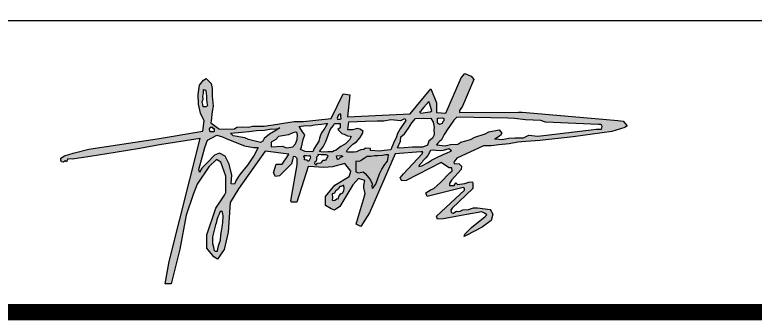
# Model space of a CAD drawing. Extents: x 36524853 to 36525459, y 2743936 to 2747542.
# Drawn here: x 36525167.32 to 36525178.74, y 2745841.81 to 2745846.53 of the extents above; entities that cross this region are included whole.
import ezdxf

# ---------------------------------------------------------------- set-up
doc = ezdxf.new("R2010")
doc.units = 0
doc.header["$LTSCALE"] = 1000
doc.header["$MEASUREMENT"] = 0
doc.layers.add('A0-12 图框-中粗线', color=41, linetype='Continuous')
doc.layers.add('A0-13 图框-细线', color=7, linetype='Continuous')

# ---------------------------------------------------------------- blocks, each defined once
blk = doc.blocks.new('肖琦荟')
h = blk.add_hatch(color=256)
h.paths.add_polyline_path([(146629, 57223), (147088, 56643), (147043, 56525), (146993, 56391), (146949, 56241), (145861, 55568), (145147, 54709), (145147, 54368), (145147, 54019), (145569, 53776), (145837, 53670), (146235, 53954), (147217, 55593), (147663, 56071), (148142, 55933), (148077, 55544), (148077, 55365), (148163, 54933), (148030, 54471), (147665, 53206), (147486, 52589), (147835, 52419), (148510, 53452), (150446, 57951), (152398, 58117), (152556, 58117), (152519, 57967), (151093, 56431), (150837, 56139), (150951, 55901), (151290, 55933), (153966, 57291), (154433, 56962), (154556, 56893), (154758, 56893), (154785, 56674), (154616, 56518), (153907, 55764), (153399, 55306), (153193, 55243), (152800, 54979), (152902, 54720), (155623, 55405), (155739, 55354), (155739, 55192), (153596, 53217), (153678, 52977), (154144, 53000), (155363, 53237), (155913, 53332), (157058, 53528), (157248, 53436), (157442, 53305), (157311, 53187), (156264, 52341), (155752, 51843), (155700, 51653), (155870, 51728), (157076, 52367), (157767, 52878), (157905, 53352), (157763, 53588), (157692, 53716), (156722, 53832), (156430, 53832), (156047, 53724), (155611, 53701), (155409, 53587), (155288, 53570), (155131, 53583), (154859, 53449), (154711, 53493), (154704, 53674), (154785, 53822), (156373, 55310), (156379, 55679), (156336, 55818), (156061, 55794), (155770, 55712), (155204, 55624), (155080, 55751), (154954, 55549), (154590, 55549), (154590, 55697), (154750, 55944), (155481, 56774), (155512, 57027), (155328, 57210), (154957, 57237), (154910, 57315), (155151, 57626), (157187, 58577), (157774, 58577), (158343, 58648), (159144, 58737), (159794, 58854), (160415, 58897), (161465, 58968), (164007, 59268), (166967, 59675), (167957, 59959), (168127, 60103), (167828, 60460), (167412, 60494), (166282, 60598), (160131, 61130), (159831, 61130), (155362, 61113), (155362, 61277), (155592, 61597), (156437, 63631), (156232, 63894), (155772, 64099), (155485, 63763), (154319, 61072), (153597, 61122), (153597, 61860), (153162, 62918), (151603, 61007), (146834, 60775), (147007, 62463), (146495, 62539), (145580, 60659), (143464, 60441), (142760, 60418), (141940, 60297), (141490, 60231), (140466, 60080), (139576, 60080), (139290, 59988), (138837, 60013), (138384, 59988), (138207, 59870), (137060, 59835), (136998, 59885), (136806, 60040), (136418, 60339), (136429, 60483), (136510, 61200), (136586, 61602), (136519, 62357), (136519, 62956), (136438, 63335), (136058, 63719), (135853, 63581), (135553, 63192), (135442, 62496), (135468, 61750), (135624, 61077), (135913, 60489), (135810, 59685), (132322, 59107), (127130, 58316), (125933, 58019), (125262, 57808), (124988, 57631), (124988, 57481), (125028, 57360), (125193, 57319), (125323, 57420), (125424, 57360), (125517, 57572), (125865, 57554), (127235, 57771), (129123, 58055), (131012, 58372), (132516, 58656), (135613, 59135), (133250, 49753), (132926, 48058), (133405, 48058), (134055, 50693), (134534, 53292), (135074, 54861), (135361, 55639), (136254, 56971), (136853, 57533), (137177, 57332), (137548, 56266), (137559, 55002), (137462, 54810), (136785, 53806), (136097, 51774), (136097, 50758), (136652, 50101), (136928, 49915), (137437, 50671), (137722, 51997), (137896, 54253), (138516, 55295), (140548, 58154), (142363, 57934), (142278, 57806), (141857, 57169), (141672, 57169), (141391, 57169), (141180, 56510), (141338, 56237), (141654, 56281), (142557, 57189), (142639, 57471), (142695, 57754), (142852, 57730), (143002, 57598), (143002, 57113), (142496, 54388), (142582, 54267), (142765, 54282), (142976, 54282), (143815, 57000), (144268, 56980), (145022, 56913), (145682, 56975)])
h.paths.add_polyline_path([(146989, 58091), (146821, 58091), (146737, 58182), (147010, 58482), (147227, 58699), (147521, 58881), (147780, 59203), (147955, 59511), (148018, 59685), (147773, 59853), (147577, 59888), (147213, 59797), (146975, 59783), (146849, 59790), (146919, 60406), (148207, 60455), (149075, 60469), (149594, 60477), (150124, 60588), (150873, 60511), (151195, 60657), (151268, 60497), (150824, 59874), (150621, 59518), (150530, 59182), (150397, 58944), (150201, 58476), (150124, 58280), (149872, 58231), (149606, 58217), (149257, 58168), (148578, 58217), (148578, 58364), (148200, 58406), (148060, 58294), (147850, 58259), (147661, 58203), (147507, 58105), (147325, 58098)], flags=16)
h.paths.add_polyline_path([(146462, 57754), (146265, 57691), (146153, 57582), (146139, 57522), (146058, 57532), (146001, 57694), (145994, 57800), (146360, 57831)], flags=16)
h.paths.add_polyline_path([(146304, 58533), (146102, 58367), (145951, 58232), (145816, 58191), (145670, 58128), (145322, 58118), (144912, 58087), (144689, 58149), (144959, 58497), (145177, 58902), (145359, 59395), (145478, 59738), (145593, 59935), (145748, 60116), (145821, 60283), (146273, 60283), (146273, 59950), (146096, 59831), (146392, 59520), (146569, 59457), (146823, 59343), (147021, 59312), (147109, 59296), (146984, 59032), (146668, 58731)], flags=16)
h.paths.add_polyline_path([(145350, 57753), (145254, 57629), (145209, 57516), (145104, 57482), (144957, 57479), (144841, 57312), (144686, 57247), (144550, 57278), (144445, 57097), (144315, 57216), (144340, 57349), (144437, 57414), (144465, 57538), (144454, 57711), (144609, 57852), (144553, 57903), (144802, 57875), (145167, 57892), (145336, 57824)], flags=16)
h.paths.add_polyline_path([(146548, 55537), (146569, 55311), (146555, 55174), (146474, 54997), (146370, 54939), (146320, 54931), (146224, 54779), (146154, 54714), (146121, 54535), (146018, 54543), (145996, 54498), (145850, 54420), (145737, 54412), (145665, 54457), (145669, 54599), (145658, 54899), (145755, 54937), (145823, 54964), (145885, 55081), (145946, 55128), (146047, 55217), (146150, 55301), (146164, 55375), (146236, 55461), (146349, 55471), (146487, 55553)], flags=16)
h.paths.add_polyline_path([(144641, 58920), (144296, 58357), (144192, 58123), (143589, 58139), (143252, 58281), (143328, 58463), (143453, 59058), (143562, 59405), (143393, 59645), (143197, 59960), (143114, 60056), (143662, 60114), (143962, 60102), (144321, 60168), (144841, 60230), (145169, 60276), (145296, 60280), (145100, 59921), (144849, 59555), (144730, 59305), (144687, 59147)], flags=16)
h.paths.add_polyline_path([(144013, 57658), (143934, 57496), (143882, 57415), (143833, 57395), (143765, 57420), (143754, 57478), (143698, 57489), (143601, 57501), (143556, 57514), (143552, 57588), (143567, 57680), (143509, 57698), (143507, 57784), (143511, 57831), (143705, 57836), (143824, 57813), (143918, 57824), (143975, 57770)], flags=16)
h.paths.add_polyline_path([(146273, 60595), (146064, 60608), (146037, 60694), (146096, 60828), (146156, 60974), (146284, 61013), (146324, 60970), (146320, 60844), (146329, 60629)], flags=16)
h.paths.add_polyline_path([(150621, 58423), (150867, 58929), (150897, 59251), (151158, 59488), (151457, 59925), (151727, 60319), (151994, 60653), (152585, 60676), (152922, 60661), (153168, 60676), (153344, 60377), (153436, 59986), (153398, 59764), (153421, 59534), (153429, 59412), (153291, 59159), (153030, 58936), (152907, 58630), (152738, 58545), (152547, 58469), (152263, 58469), (151764, 58469), (151151, 58423), (150752, 58407)], flags=16)
h.paths.add_polyline_path([(142986, 59052), (142859, 58729), (142654, 58502), (142199, 58427), (141849, 58537), (141001, 58502), (141001, 58860), (141180, 58952), (141359, 59048), (141569, 59293), (142326, 59424), (142667, 59559), (142850, 59603), (142960, 59581), (143025, 59406)], flags=16)
h.paths.add_polyline_path([(152264, 57008), (152306, 57121), (152498, 57322), (152573, 57420), (152765, 57645), (152943, 57847), (153140, 58212), (153342, 58231), (153553, 58226), (153899, 58202), (154101, 58212), (154541, 58334), (154752, 58193), (154654, 58132), (154419, 58043), (154101, 57903), (153637, 57673), (153211, 57477), (152967, 57299), (152475, 57036)], flags=16)
h.paths.add_polyline_path([(141662, 59957), (141356, 59741), (140879, 59458), (140472, 59144), (140370, 58927), (140206, 58834), (139799, 58923), (139286, 59051), (139008, 59175), (138114, 59338), (137920, 59537), (138787, 59626), (139313, 59665), (139897, 59736), (140507, 59763), (141029, 59882), (141383, 59847)], flags=16)
h.paths.add_polyline_path([(152316, 61179), (152414, 61223), (152474, 61353), (152642, 61527), (153012, 61945), (153094, 61755), (153153, 61581), (153251, 61255), (153115, 61157), (152925, 61130), (152398, 61076)], flags=16)
h.paths.add_polyline_path([(153607, 58648), (153706, 58764), (153814, 58881), (153981, 59039), (154188, 59429), (154471, 59861), (154587, 60052), (154912, 60542), (155153, 60750), (159025, 60671), (159554, 60658), (160387, 60565), (161556, 60506), (161908, 60391), (162484, 60363), (165948, 60195), (166152, 60195), (166213, 60056), (166164, 59832), (165773, 59837), (165388, 59791), (161328, 59304), (160630, 59396), (160223, 59188), (159558, 59196), (159117, 59147), (158610, 59055), (158102, 59105), (158469, 59354), (158578, 59536), (158469, 59678), (158386, 59786), (157596, 59637), (157297, 59479), (156524, 59230), (156200, 59063), (155843, 58955), (155444, 58856), (155219, 58698), (154662, 58681), (154263, 58582)], flags=16)
h.paths.add_polyline_path([(140031, 58447), (139723, 57860), (139200, 57095), (138621, 56394), (138356, 55965), (138227, 55643), (137962, 55679), (138005, 56337), (137812, 57181), (137497, 57782), (137082, 58004), (136702, 57868), (136130, 57274), (135722, 56859), (135550, 56559), (135507, 56766), (135772, 57796), (135958, 58447), (136151, 59005), (136881, 59377), (137304, 59263), (137640, 59119), (138986, 58562), (139673, 58454)], flags=16)
h.paths.add_polyline_path([(153687, 60302), (153687, 60396), (153669, 60684), (153763, 60684), (154070, 60709), (154165, 60666), (154170, 60491), (154056, 60377), (154023, 60268), (153838, 60212)], flags=16)
h.paths.add_polyline_path([(136706, 59707), (136674, 59670), (136363, 59674), (136312, 59695), (136296, 59882), (136356, 59975), (136585, 59974), (136570, 59914), (136598, 59867), (136701, 59864)], flags=16)
h.paths.add_polyline_path([(137273, 53563), (137328, 53395), (137356, 53198), (137340, 52717), (137265, 52358), (137233, 52070), (137170, 51782), (137142, 51387), (137059, 51087), (136980, 50866), (136913, 50535), (136751, 50535), (136637, 50634), (136609, 50858), (136586, 50933), (136538, 51135), (136538, 51371), (136546, 51632), (136605, 51940), (136771, 52545), (136831, 52675), (136866, 52920), (136957, 53152), (137052, 53350), (137123, 53555)], flags=16)
h.paths.add_polyline_path([(136163, 61657), (136060, 61546), (135826, 61555), (135810, 61714), (135758, 61926), (135824, 62137), (135799, 62353), (135856, 62571), (135851, 62790), (135862, 62883), (135936, 62855), (136014, 62846), (136040, 62759), (136079, 62374), (136083, 62135), (136097, 61864)], flags=16)
for points in [[(125424, 57360), (125323, 57420), (125193, 57319), (125028, 57360), (124988, 57481), (124988, 57631), (125262, 57808), (125933, 58019), (127130, 58316), (132322, 59107), (135810, 59685), (135913, 60489), (135624, 61077), (135468, 61750), (135442, 62496), (135553, 63192), (135853, 63581), (136058, 63719), (136438, 63335), (136519, 62956), (136519, 62357), (136586, 61602), (136510, 61200), (136429, 60483), (136418, 60339), (136806, 60040), (136998, 59885), (137060, 59835), (138207, 59870), (138384, 59988), (138837, 60013), (139290, 59988), (139576, 60080), (140466, 60080), (141490, 60231), (141940, 60297), (142760, 60418), (143464, 60441), (145580, 60659), (146495, 62539), (147007, 62463), (146834, 60775), (151603, 61007), (153162, 62918), (153597, 61860), (153597, 61122), (154319, 61072), (155485, 63763), (155772, 64099), (156232, 63894), (156437, 63631), (155592, 61597), (155362, 61277), (155362, 61113), (159831, 61130), (160131, 61130), (166282, 60598), (167412, 60494), (167828, 60460), (168127, 60103), (167957, 59959), (166967, 59675), (164007, 59268), (161465, 58968), (160415, 58897), (159794, 58854), (159144, 58737), (158343, 58648), (157774, 58577), (157187, 58577), (155151, 57626), (154910, 57315), (154957, 57237), (155328, 57210), (155512, 57027), (155481, 56774), (154750, 55944), (154590, 55697), (154590, 55549), (154954, 55549), (155080, 55751), (155204, 55624), (155770, 55712), (156061, 55794), (156336, 55818), (156379, 55679), (156373, 55310), (154785, 53822), (154704, 53674), (154711, 53493), (154859, 53449), (155131, 53583), (155288, 53570), (155409, 53587), (155611, 53701), (156047, 53724), (156430, 53832), (156722, 53832), (157692, 53716), (157763, 53588), (157905, 53352), (157767, 52878), (157076, 52367), (155870, 51728), (155700, 51653), (155752, 51843), (156264, 52341), (157311, 53187), (157442, 53305), (157248, 53436), (157058, 53528), (155913, 53332), (155363, 53237), (154144, 53000), (153678, 52977), (153596, 53217), (155739, 55192), (155739, 55354), (155623, 55405), (152902, 54720), (152800, 54979), (153193, 55243), (153399, 55306), (153907, 55764), (154616, 56518), (154785, 56674), (154758, 56893), (154556, 56893), (154433, 56962), (153966, 57291), (151290, 55933), (150951, 55901), (150837, 56139), (151093, 56431), (152519, 57967), (152556, 58117), (152398, 58117), (150446, 57951), (148510, 53452), (147835, 52419), (147486, 52589), (147665, 53206), (148030, 54471), (148163, 54933), (148077, 55365), (148077, 55544), (148142, 55933), (147663, 56071), (147217, 55593), (146235, 53954), (145837, 53670), (145569, 53776), (145147, 54019), (145147, 54368), (145147, 54709), (145861, 55568), (146949, 56241), (146993, 56391), (147043, 56525), (147088, 56643), (146629, 57223), (145682, 56975), (145022, 56913), (144268, 56980), (143815, 57000), (142976, 54282), (142765, 54282), (142582, 54267), (142496, 54388), (143002, 57113), (143002, 57598), (142852, 57730), (142695, 57754), (142639, 57471), (142557, 57189), (141654, 56281), (141338, 56237), (141180, 56510), (141391, 57169), (141672, 57169), (141857, 57169), (142278, 57806), (142363, 57934), (140548, 58154), (138516, 55295), (137896, 54253), (137722, 51997), (137437, 50671), (136928, 49915), (136652, 50101), (136097, 50758), (136097, 51774), (136785, 53806), (137462, 54810), (137559, 55002), (137548, 56266), (137177, 57332), (136853, 57533), (136254, 56971), (135361, 55639), (135074, 54861), (134534, 53292), (134055, 50693), (133405, 48058), (132926, 48058), (133250, 49753), (135613, 59135), (132516, 58656), (131012, 58372), (129123, 58055), (127235, 57771), (125865, 57554), (125517, 57572), (125424, 57360)], [(135936, 62855), (136014, 62846), (136040, 62759), (136079, 62374), (136083, 62135), (136097, 61864), (136163, 61657), (136060, 61546), (135826, 61555), (135810, 61714), (135758, 61926), (135824, 62137), (135799, 62353), (135856, 62571), (135851, 62790), (135862, 62883), (135936, 62855)], [(153012, 61945), (152642, 61527), (152474, 61353), (152414, 61223), (152316, 61179), (152398, 61076), (152925, 61130), (153115, 61157), (153251, 61255), (153153, 61581), (153094, 61755), (153012, 61945)], [(146284, 61013), (146156, 60974), (146096, 60828), (146037, 60694), (146064, 60608), (146273, 60595), (146329, 60629), (146320, 60844), (146324, 60970), (146284, 61013)], [(146919, 60406), (148207, 60455), (149075, 60469), (149594, 60477), (150124, 60588), (150873, 60511), (151195, 60657), (151268, 60497), (150824, 59874), (150621, 59518), (150530, 59182), (150397, 58944), (150201, 58476), (150124, 58280), (149872, 58231), (149606, 58217), (149257, 58168), (148578, 58217), (148578, 58364), (148200, 58406), (148060, 58294), (147850, 58259), (147661, 58203), (147507, 58105), (147325, 58098), (146989, 58091), (146821, 58091), (146737, 58182), (147010, 58482), (147227, 58699), (147521, 58881), (147780, 59203), (147955, 59511), (148018, 59685), (147773, 59853), (147577, 59888), (147213, 59797), (146975, 59783), (146849, 59790), (146919, 60406)], [(151994, 60653), (152585, 60676), (152922, 60661), (153168, 60676), (153168, 60676), (153344, 60377), (153436, 59986), (153398, 59764), (153421, 59534), (153429, 59412), (153291, 59159), (153030, 58936), (152907, 58630), (152738, 58545), (152547, 58469), (152263, 58469), (151764, 58469), (151151, 58423), (150752, 58407), (150621, 58423), (150867, 58929), (150897, 59251), (151158, 59488), (151457, 59925), (151727, 60319), (151994, 60653)], [(155153, 60750), (154912, 60542), (154587, 60052), (154471, 59861), (154188, 59429), (153981, 59039), (153814, 58881), (153706, 58764), (153607, 58648), (153607, 58648), (154263, 58582), (154662, 58681), (155219, 58698), (155444, 58856), (155843, 58955), (156200, 59063), (156524, 59230), (157297, 59479), (157596, 59637), (158386, 59786), (158469, 59678), (158469, 59678), (158578, 59536), (158469, 59354), (158053, 59072), (158053, 59072), (158102, 59105), (158610, 59055), (159117, 59147), (159558, 59196), (160223, 59188), (160630, 59396), (161328, 59304), (165388, 59791), (165773, 59837), (166164, 59832), (166213, 60056), (166152, 60195), (165948, 60195), (162484, 60363), (161908, 60391), (161556, 60506), (160387, 60565), (159554, 60658), (159025, 60671), (155153, 60750)], [(153763, 60684), (154070, 60709), (154165, 60666), (154170, 60491), (154056, 60377), (154023, 60268), (154023, 60268), (153838, 60212), (153687, 60302), (153687, 60396), (153669, 60684), (153763, 60684)], [(136356, 59975), (136296, 59882), (136312, 59695), (136363, 59674), (136674, 59670), (136706, 59707), (136701, 59864), (136598, 59867), (136570, 59914), (136585, 59974), (136356, 59975)], [(137920, 59537), (138787, 59626), (139313, 59665), (139897, 59736), (140507, 59763), (141029, 59882), (141383, 59847), (141662, 59957), (141356, 59741), (140879, 59458), (140472, 59144), (140370, 58927), (140206, 58834), (139799, 58923), (139286, 59051), (139008, 59175), (138114, 59338), (137920, 59537)], [(143114, 60056), (143662, 60114), (143962, 60102), (144321, 60168), (144841, 60230), (145169, 60276), (145296, 60280), (145100, 59921), (144849, 59555), (144730, 59305), (144687, 59147), (144641, 58920), (144296, 58357), (144192, 58123), (143589, 58139), (143252, 58281), (143328, 58463), (143453, 59058), (143562, 59405), (143393, 59645), (143197, 59960), (143114, 60056)], [(145821, 60283), (146273, 60283), (146273, 59950), (146096, 59831), (146392, 59520), (146569, 59457), (146823, 59343), (147021, 59312), (147109, 59296), (146984, 59032), (146668, 58731), (146304, 58533), (146102, 58367), (145951, 58232), (145816, 58191), (145670, 58128), (145322, 58118), (144912, 58087), (144689, 58149), (144959, 58497), (145177, 58902), (145359, 59395), (145478, 59738), (145593, 59935), (145748, 60116), (145821, 60283)], [(135507, 56766), (135772, 57796), (135958, 58447), (136151, 59005), (136881, 59377), (137304, 59263), (137640, 59119), (138986, 58562), (139673, 58454), (140031, 58447), (139723, 57860), (139200, 57095), (138621, 56394), (138356, 55965), (138227, 55643), (137962, 55679), (138005, 56337), (137812, 57181), (137497, 57782), (137082, 58004), (136702, 57868), (136130, 57274), (135722, 56859), (135550, 56559), (135507, 56766)], [(141001, 58860), (141001, 58502), (141849, 58537), (142199, 58427), (142654, 58502), (142859, 58729), (142986, 59052), (143025, 59406), (142960, 59581), (142850, 59603), (142667, 59559), (142326, 59424), (141569, 59293), (141359, 59048), (141180, 58952), (141001, 58860)], [(152306, 57121), (152264, 57008), (152475, 57036), (152967, 57299), (153211, 57477), (153637, 57673), (154101, 57903), (154419, 58043), (154654, 58132), (154752, 58193), (154541, 58334), (154101, 58212), (153899, 58202), (153553, 58226), (153342, 58231), (153140, 58212), (152943, 57847), (152765, 57645), (152573, 57420), (152498, 57322), (152306, 57121)], [(143511, 57831), (143705, 57836), (143824, 57813), (143918, 57824), (143975, 57770), (144013, 57658), (143934, 57496), (143882, 57415), (143833, 57395), (143765, 57420), (143754, 57478), (143698, 57489), (143601, 57501), (143556, 57514), (143552, 57588), (143567, 57680), (143509, 57698), (143507, 57784), (143511, 57831)], [(144609, 57852), (144454, 57711), (144465, 57538), (144437, 57414), (144340, 57349), (144315, 57216), (144445, 57097), (144550, 57278), (144686, 57247), (144841, 57312), (144957, 57479), (145104, 57482), (145209, 57516), (145254, 57629), (145350, 57753), (145336, 57824), (145167, 57892), (144802, 57875), (144553, 57903), (144609, 57852)], [(145994, 57800), (146360, 57831), (146462, 57754), (146265, 57691), (146153, 57582), (146139, 57522), (146058, 57532), (146001, 57694), (145994, 57800)], [(147462, 57389), (147449, 56582), (147653, 56526), (148023, 56582), (148177, 56465), (148325, 56292), (148424, 56162), (148578, 55953), (148708, 55669), (148665, 55490), (148739, 55312), (148739, 55312), (148973, 55638), (149096, 56008), (149263, 56434), (149448, 56797), (149676, 57143), (149861, 57408), (149929, 57679), (149954, 57883), (149744, 57889), (149497, 57833), (149146, 57802), (148881, 57802), (148591, 57765), (148313, 57772), (148103, 57599), (148103, 57599), (147826, 57420), (147684, 57389), (147462, 57393)], [(146487, 55553), (146349, 55471), (146236, 55461), (146164, 55375), (146150, 55301), (146047, 55217), (145946, 55128), (145885, 55081), (145823, 54964), (145755, 54937), (145658, 54899), (145669, 54599), (145665, 54457), (145737, 54412), (145850, 54420), (145996, 54498), (146018, 54543), (146121, 54535), (146154, 54714), (146224, 54779), (146320, 54931), (146370, 54939), (146474, 54997), (146555, 55174), (146569, 55311), (146548, 55537), (146487, 55553)], [(137273, 53563), (137123, 53555), (137052, 53350), (136957, 53152), (136866, 52920), (136831, 52675), (136771, 52545), (136605, 51940), (136546, 51632), (136538, 51371), (136538, 51135), (136586, 50933), (136609, 50858), (136637, 50634), (136751, 50535), (136913, 50535), (136980, 50866), (137059, 51087), (137142, 51387), (137170, 51782), (137233, 52070), (137265, 52358), (137340, 52717), (137356, 53198), (137328, 53395), (137273, 53563)]]:
    blk.add_lwpolyline(points)
blk = doc.blocks.new('A$C00E3302F')
at = {"layer": 'A0-12 图框-中粗线', "const_width": 50, "flags": 128}
blk.add_lwpolyline([(7000, -5400), (0, -5400), (0, 0), (7000, 0)], close=True, dxfattribs=at)
at = {"layer": 'A0-13 图框-细线'}
blk.add_line((7000, -4500), (0, -4500), dxfattribs=at)
at = {"xscale": 0.04050000000000001, "yscale": 0.04050000000000001, "zscale": 0.04050000000000001}
blk.add_blockref('肖琦荟', (-1287.9, -7258.5), dxfattribs=at)
blk = doc.blocks.new('A$C6202001D')
blk.add_blockref('A$C00E3302F', (51200, 19900))

msp = doc.modelspace()

# ---------------------------------------------------------------- block references
at = {"xscale": 0.005, "yscale": 0.005, "zscale": 0.005}
msp.add_blockref('A$C6202001D', (36524893.161, 2745769.438), dxfattribs=at)

doc.saveas('drawing.dxf')
